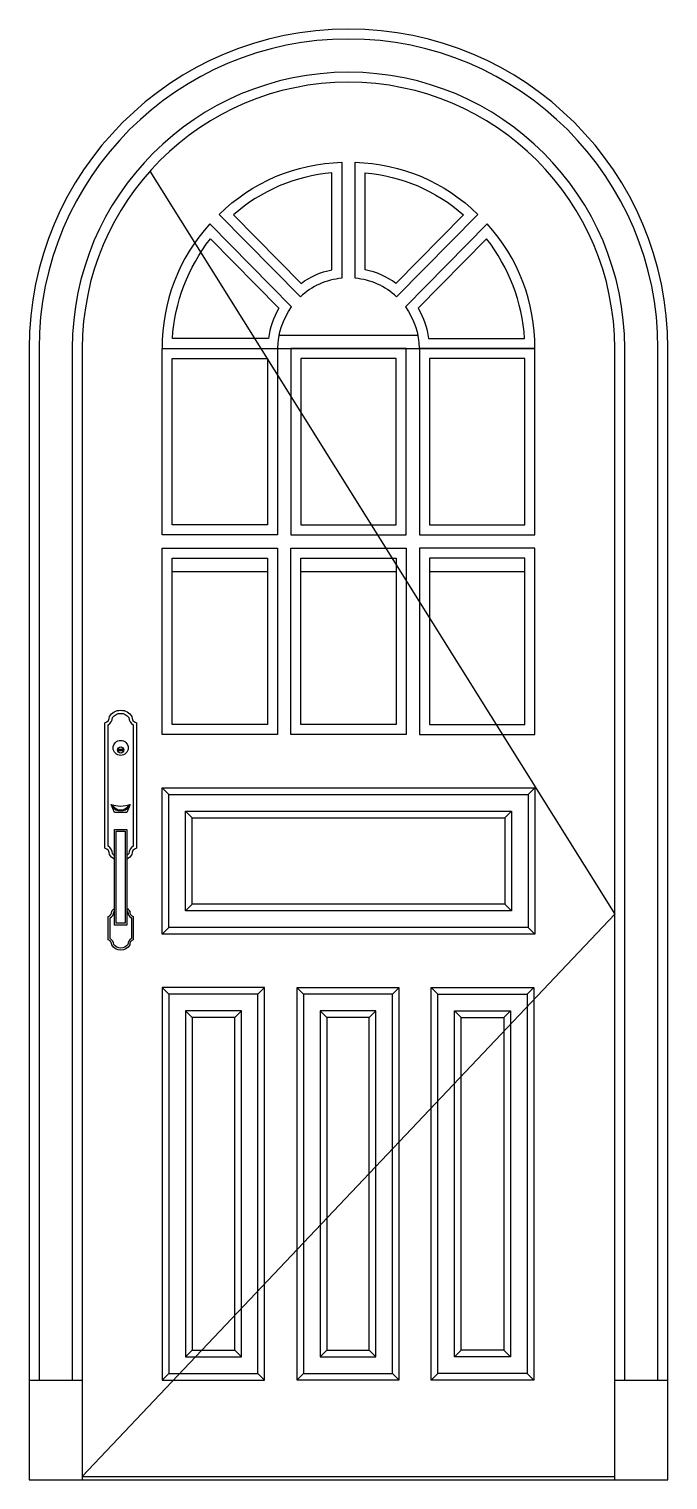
# Model space of a CAD drawing. Header units: metres. Extents: x -2268 to -1308, y 22 to 2202.
import ezdxf

# ---------------------------------------------------------------- set-up
doc = ezdxf.new("R2010")
doc.units = ezdxf.units.M
for name, color, linetype in [('2', 2, 'Continuous'), ('3', 3, 'Continuous'), ('4', 4, 'Continuous'), ('7', 7, 'Continuous'), ('BH', 3, 'Continuous')]:
    doc.layers.add(name, color=color, linetype=linetype)

msp = doc.modelspace()

# ---------------------------------------------------------------- hatches: boundary and pattern name
at = {"layer": 'BH'}
h = msp.add_hatch(dxfattribs=at)
h.set_pattern_fill('AR-RROOF', scale=300)
h.paths.add_polyline_path([(-2053.34, 1156.81), (-1909.84, 1156.81), (-1909.84, 1406.81), (-2053.34, 1406.81)])
h.paths.add_polyline_path([(-2053.34, 1456.81), (-1909.84, 1456.81), (-1909.84, 1705.63), (-1910.59, 1706.81), (-2053.34, 1706.81)])
h.paths.add_polyline_path([(-2010.41, 1866.42, 0.13), (-2052.92, 1736.81), (-1929.35, 1736.81)])
h.paths.add_polyline_path([(-1929.35, 1736.81), (-1908.41, 1736.81, -0.1), (-1893.08, 1782.38), (-1995.82, 1886.68, 0.02), (-2010.41, 1866.42)])
h.paths.add_polyline_path([(-1961.14, 1922.73), (-1859.57, 1819.61, -0.11), (-1813.34, 1840.18), (-1813.34, 1985.63, 0.16)])
h.paths.add_polyline_path([(-1763.34, 1985.63), (-1763.34, 1840.18, -0.11), (-1717.12, 1819.61), (-1615.55, 1922.73, 0.16)])
h.paths.add_polyline_path([(-1859.84, 1706.81), (-1859.84, 1625.68), (-1754.23, 1456.81), (-1716.84, 1456.81), (-1716.84, 1706.81)])
h.paths.add_polyline_path([(-1754.23, 1456.81), (-1859.84, 1625.68), (-1859.84, 1456.81)])
h.paths.add_polyline_path([(-1859.84, 1156.81), (-1716.84, 1156.81), (-1716.84, 1397.04), (-1722.96, 1406.81), (-1859.84, 1406.81)])
h.paths.add_polyline_path([(-1566.6, 1156.81), (-1523.34, 1156.81), (-1523.34, 1406.81), (-1666.84, 1406.81), (-1666.84, 1317.1)])
h.paths.add_polyline_path([(-1566.6, 1156.81), (-1666.84, 1317.1), (-1666.84, 1156.81)])
h.paths.add_polyline_path([(-1523.34, 1706.81), (-1666.84, 1706.81), (-1666.84, 1456.81), (-1523.34, 1456.81)])
h.paths.add_polyline_path([(-1683.6, 1782.38, -0.1), (-1668.28, 1736.81), (-1523.77, 1736.81, 0.15), (-1580.87, 1886.68)])

# ---------------------------------------------------------------- linework, layer by layer
at = {"layer": '2'}
msp.add_line((-2268.34, 21.79), (-1308.34, 21.79), dxfattribs=at)
at = {"layer": '3'}
for p, q in [((-2135.26, 1119.63), (-2126.02, 1119.63)), ((-2135.26, 1117.75), (-2126.02, 1117.75)), ((-2058.34, 1051.81), (-2068.34, 1061.81)), ((-1518.34, 1051.81), (-1508.34, 1061.81)), ((-2023.34, 1016.81), (-2033.34, 1026.81)), ((-1553.34, 1016.81), (-1543.34, 1026.81)), ((-2023.34, 886.81), (-2033.34, 876.81)), ((-2058.34, 851.81), (-2068.34, 841.81)), ((-1518.34, 851.81), (-1508.34, 841.81)), ((-2058.34, 751.81), (-2068.34, 761.81)), ((-1924.34, 751.81), (-1914.34, 761.81)), ((-1856.12, 751.81), (-1866.12, 761.81)), ((-1722.12, 751.81), (-1712.12, 761.81)), ((-1653.9, 751.81), (-1663.9, 761.81)), ((-1519.9, 751.81), (-1509.9, 761.81)), ((-2023.34, 716.81), (-2033.34, 726.81)), ((-1959.34, 716.81), (-1949.34, 726.81)), ((-1821.12, 716.81), (-1831.12, 726.81)), ((-1757.12, 716.81), (-1747.12, 726.81)), ((-1618.9, 716.81), (-1628.9, 726.81)), ((-1554.9, 716.81), (-1544.9, 726.81)), ((-2023.34, 216.79), (-2033.34, 206.79)), ((-1959.34, 216.79), (-1949.34, 206.79)), ((-1821.12, 216.79), (-1831.12, 206.79)), ((-1757.12, 216.79), (-1747.12, 206.79)), ((-1618.9, 216.79), (-1628.9, 206.79)), ((-1554.9, 216.79), (-1544.9, 206.79)), ((-2058.34, 181.79), (-2068.34, 171.79)), ((-1924.34, 181.79), (-1914.34, 171.79)), ((-1856.12, 181.79), (-1866.12, 171.79)), ((-1722.12, 181.79), (-1712.12, 171.79)), ((-1653.9, 181.79), (-1663.9, 171.79)), ((-1519.9, 181.79), (-1509.9, 171.79)), ((-2188.34, 26.79), (-1388.34, 26.79))]:
    msp.add_line(p, q, dxfattribs=at)
for points in [[(-1323.34, 171.79), (-1323.34, 1721.82, 1), (-2253.34, 1721.82), (-2253.34, 171.79)], [(-1373.34, 171.79), (-1373.34, 1721.82, 1), (-2203.34, 1721.82), (-2203.34, 171.79)], [(-2140.06, 960.04, -0.06), (-2142.82, 962.85, 0.26), (-2149.49, 974.1), (-2149.49, 1156.23, 0.26), (-2142.82, 1167.48, -0.5), (-2118.46, 1167.48, 0.26), (-2111.79, 1156.23), (-2111.79, 974.1, 0.26), (-2118.46, 962.85, -0.06), (-2121.21, 960.04, -0.06)], [(-2142.95, 1036.01, 0.2), (-2134.19, 1028.88), (-2127.09, 1028.88, 0.2), (-2118.33, 1036.01, 0.19)], [(-2121.21, 876.98, -0.04), (-2119.78, 875.3, 0.29), (-2114.44, 866.55), (-2114.44, 835.13, 0.29), (-2119.78, 826.39, -0.51), (-2141.15, 826.39, 0.29), (-2146.48, 835.13), (-2146.48, 866.55, 0.29), (-2141.15, 875.3, -0.03), (-2140.06, 876.62, -0.03)]]:
    msp.add_lwpolyline(points, format="xyb", dxfattribs=at)
for points in [[(-2086.64, 1988.3), (-1388.34, 871.81), (-2188.34, 26.79)], [(-1518.34, 851.81), (-2058.34, 851.81), (-2058.34, 1051.81), (-1518.34, 1051.81)]]:
    msp.add_lwpolyline(points, dxfattribs=at)
for points in [[(-1859.57, 1819.61, -0.11), (-1813.34, 1840.18), (-1813.34, 1985.63, 0.16), (-1961.14, 1922.73)], [(-1763.34, 1985.63, -0.16), (-1615.55, 1922.73), (-1717.12, 1819.61, 0.11), (-1763.34, 1840.18)], [(-2052.92, 1736.81, -0.15), (-1995.82, 1886.68), (-1893.08, 1782.38, 0.1), (-1908.41, 1736.81)], [(-1683.6, 1782.38, -0.1), (-1668.28, 1736.81), (-1523.77, 1736.81, 0.15), (-1580.87, 1886.68)]]:
    msp.add_lwpolyline(points, format="xyb", close=True, dxfattribs=at)
for points in [[(-1909.84, 1456.81), (-2053.34, 1456.81), (-2053.34, 1706.81), (-1909.84, 1706.81)], [(-1859.84, 1706.81), (-1859.84, 1456.81), (-1716.84, 1456.81), (-1716.84, 1706.81)], [(-1666.84, 1456.81), (-1523.34, 1456.81), (-1523.34, 1706.81), (-1666.84, 1706.81)], [(-1909.84, 1156.81), (-2053.34, 1156.81), (-2053.34, 1406.81), (-1909.84, 1406.81)], [(-1859.84, 1156.81), (-1859.84, 1406.81), (-1716.84, 1406.81), (-1716.84, 1156.81)], [(-1666.84, 1156.81), (-1523.34, 1156.81), (-1523.34, 1406.81), (-1666.84, 1406.81)], [(-2137.24, 858.16), (-2137.24, 996.37), (-2124.04, 996.37), (-2124.04, 858.16)], [(-2068.34, 171.79), (-1914.34, 171.79), (-1914.34, 761.81), (-2068.34, 761.81)], [(-2058.34, 181.79), (-1924.34, 181.79), (-1924.34, 751.81), (-2058.34, 751.81)], [(-1712.62, 171.79), (-1865.62, 171.79), (-1865.62, 761.81), (-1712.62, 761.81)], [(-1856.12, 181.79), (-1722.12, 181.79), (-1722.12, 751.81), (-1856.12, 751.81)], [(-1509.9, 171.79), (-1663.9, 171.79), (-1663.9, 761.81), (-1509.9, 761.81)], [(-1519.9, 181.79), (-1653.9, 181.79), (-1653.9, 751.81), (-1519.9, 751.81)], [(-2033.34, 206.79), (-1949.34, 206.79), (-1949.34, 726.81), (-2033.34, 726.81)], [(-1831.12, 206.79), (-1747.12, 206.79), (-1747.12, 726.81), (-1831.12, 726.81)], [(-1544.9, 206.79), (-1628.9, 206.79), (-1628.9, 726.81), (-1544.9, 726.81)], [(-2023.34, 216.79), (-1959.34, 216.79), (-1959.34, 716.81), (-2023.34, 716.81)], [(-1821.12, 216.79), (-1757.12, 216.79), (-1757.12, 716.81), (-1821.12, 716.81)], [(-1554.9, 216.79), (-1618.9, 216.79), (-1618.9, 716.81), (-1554.9, 716.81)]]:
    msp.add_lwpolyline(points, close=True, dxfattribs=at)
msp.add_circle((-2130.64, 1118.69), 4.71, dxfattribs=at)
at = {"layer": '4'}
msp.add_lwpolyline([(-1308.34, 21.79), (-1308.34, 1721.82, 1), (-2268.34, 1721.82), (-2268.34, 21.79)], format="xyb", dxfattribs=at)
at = {"layer": '7'}
for p, q in [((-1892.44, 1741.8), (-1684.25, 1741.8)), ((-1894.34, 1721.8), (-1682.34, 1721.8)), ((-2268.34, 171.79), (-2188.34, 171.79)), ((-1388.34, 171.79), (-1308.34, 171.79))]:
    msp.add_line(p, q, dxfattribs=at)
for points in [[(-1388.34, 21.79), (-1388.34, 1721.82, 1), (-2188.34, 1721.82), (-2188.34, 21.79)], [(-1798.34, 2001.81), (-1798.34, 1827.32, 0.17), (-1860.64, 1799.31), (-1982.77, 1923.31, -0.19), (-1798.34, 2001.64)], [(-1778.34, 2001.64, -0.19), (-1593.92, 1923.31), (-1716.05, 1799.31, 0.17), (-1778.34, 1827.32), (-1778.34, 2001.81)], [(-1894.34, 1721.8, -0.16), (-1873.94, 1784.32), (-1996.66, 1908.91, 0.19), (-2068.34, 1721.81), (-1894.34, 1721.81)], [(-1682.34, 1721.81), (-1508.34, 1721.81, 0.19), (-1580.03, 1908.91), (-1702.75, 1784.32, -0.16), (-1682.34, 1721.8)], [(-2140.06, 954.44, -0.13), (-2147.6, 961.5, 0.39), (-2154.2, 970.92), (-2154.2, 1159.41, 0.39), (-2147.6, 1168.83, -0.56), (-2113.68, 1168.83, 0.39), (-2107.08, 1159.41), (-2107.08, 970.92, 0.39), (-2113.68, 961.5, -0.13), (-2121.21, 954.44, -0.13)], [(-2144.77, 1036.53, 0.22), (-2134.39, 1027.47), (-2126.89, 1027.47, 0.22), (-2116.5, 1036.53, 0.22)], [(-2121.21, 880.66, -0.1), (-2116.89, 876.07, 0.39), (-2111.62, 868.53), (-2111.62, 833.16, 0.39), (-2116.89, 825.62, -0.56), (-2144.03, 825.62, 0.39), (-2149.31, 833.16), (-2149.31, 868.53, 0.39), (-2144.03, 876.07, -0.09), (-2140.06, 880.41, -0.09)]]:
    msp.add_lwpolyline(points, format="xyb", dxfattribs=at)
for points in [[(-1894.84, 1441.81), (-2068.34, 1441.81), (-2068.34, 1721.81), (-1894.84, 1721.81)], [(-1874.84, 1721.81), (-1874.84, 1441.81), (-1701.84, 1441.81), (-1701.84, 1721.81)], [(-1681.84, 1441.81), (-1508.34, 1441.81), (-1508.34, 1721.81), (-1681.84, 1721.81)], [(-1894.84, 1141.81), (-2068.34, 1141.81), (-2068.34, 1421.81), (-1894.84, 1421.81)], [(-1874.84, 1141.81), (-1874.84, 1421.81), (-1701.84, 1421.81), (-1701.84, 1141.81)], [(-1681.84, 1141.81), (-1508.34, 1141.81), (-1508.34, 1421.81), (-1681.84, 1421.81)], [(-2140.06, 855.34), (-2140.06, 999.2), (-2121.21, 999.2), (-2121.21, 855.34)]]:
    msp.add_lwpolyline(points, close=True, dxfattribs=at)
msp.add_lwpolyline([(-2144.77, 1036.53, 0.15), (-2116.5, 1036.53), (-2121.21, 1024.64), (-2140.06, 1024.64)], format="xyb", close=True, dxfattribs=at)
msp.add_circle((-2130.64, 1121.71), 11.31, dxfattribs=at)
at = {"layer": 'BH'}
for p, q in [((-1518.34, 1051.81), (-1518.34, 851.81)), ((-1553.34, 886.81), (-1543.34, 876.81))]:
    msp.add_line(p, q, dxfattribs=at)
for points in [[(-1508.34, 1061.81), (-1508.34, 841.81), (-2068.34, 841.81), (-2068.34, 1061.81)], [(-1543.34, 1026.81), (-1543.34, 876.81), (-2033.34, 876.81), (-2033.34, 1026.81)], [(-1553.34, 1016.81), (-1553.34, 886.81), (-2023.34, 886.81), (-2023.34, 1016.81)]]:
    msp.add_lwpolyline(points, close=True, dxfattribs=at)

doc.saveas('drawing.dxf')
